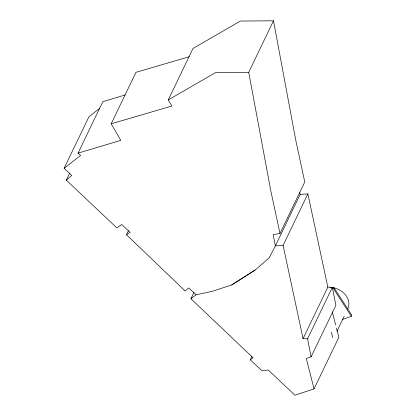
<?xml version="1.0" encoding="UTF-8"?>
<svg xmlns="http://www.w3.org/2000/svg" width="416" height="416" viewBox="0 0 416 416"><rect width="100%" height="100%" fill="white"/><g stroke="black" fill="none" stroke-linecap="round" stroke-linejoin="round"><path stroke-width="0.62" d="M299.775 192.52L300.149 194.397L275.366 245.898L269.178 257.858L255.18 270.005L231.665 284.986L211.619 291.496L196.123 294.767L188.729 287.914L185.13 290.966L126.48 234.764L130.146 232.362L121.711 224.526L116.948 227.994L66.29 180.123L71.75 175.391L64.142 168.272L88.93 116.776L99.408 108.576M64.142 168.272L80.616 155.392L78.042 153.145L102.825 101.65L125.138 94.983M66.29 180.123L69.67 173.103M78.042 153.145L120.806 140.374L111.176 123.812L135.964 72.316L189.186 56.732M111.176 123.812L171.829 106.054L168.23 99.96L193.014 48.459L240.391 21.05L273.499 20.8L295.745 140.119L304.767 181.979L279.984 233.475L273.13 234.645L275.366 245.898L283.093 245.398L307.876 193.898L300.149 194.397M126.48 234.764L128.45 230.667M279.984 233.475L270.962 191.615L248.716 72.301L273.499 20.8M336.456 328.089L338.822 337.381L314.038 388.877L294.944 395.2L268.242 370.006L262.101 370.802L250.255 359.85L253.016 357.776L190.923 298.73L194.022 292.292M250.255 359.85L251.945 356.34M327.834 287.144L332.358 287.3L307.575 338.801L303.051 338.645L327.834 287.144L307.876 193.898M351.38 316.269L351.858 315.281L333.804 287.451L333.325 288.439L351.38 316.269L342.264 319.524M314.038 388.877L306.306 358.535L311.095 356.824L335.884 305.323L332.358 287.3M336.991 331.167L344.224 316.134M190.923 298.73L196.123 294.767M231.665 284.986L255.18 270.005M168.23 99.96L215.608 72.55L248.716 72.301M331.978 288.101L333.804 287.451M332.353 311.99L335.665 324.995M283.093 245.398L303.051 338.645M307.575 338.801L311.095 356.824M330.257 287.404A16.749 13.146 25.7 0 1 347.844 308.615M331.1 332.233A16.749 13.146 25.7 0 1 332.493 337.652"/></g></svg>
